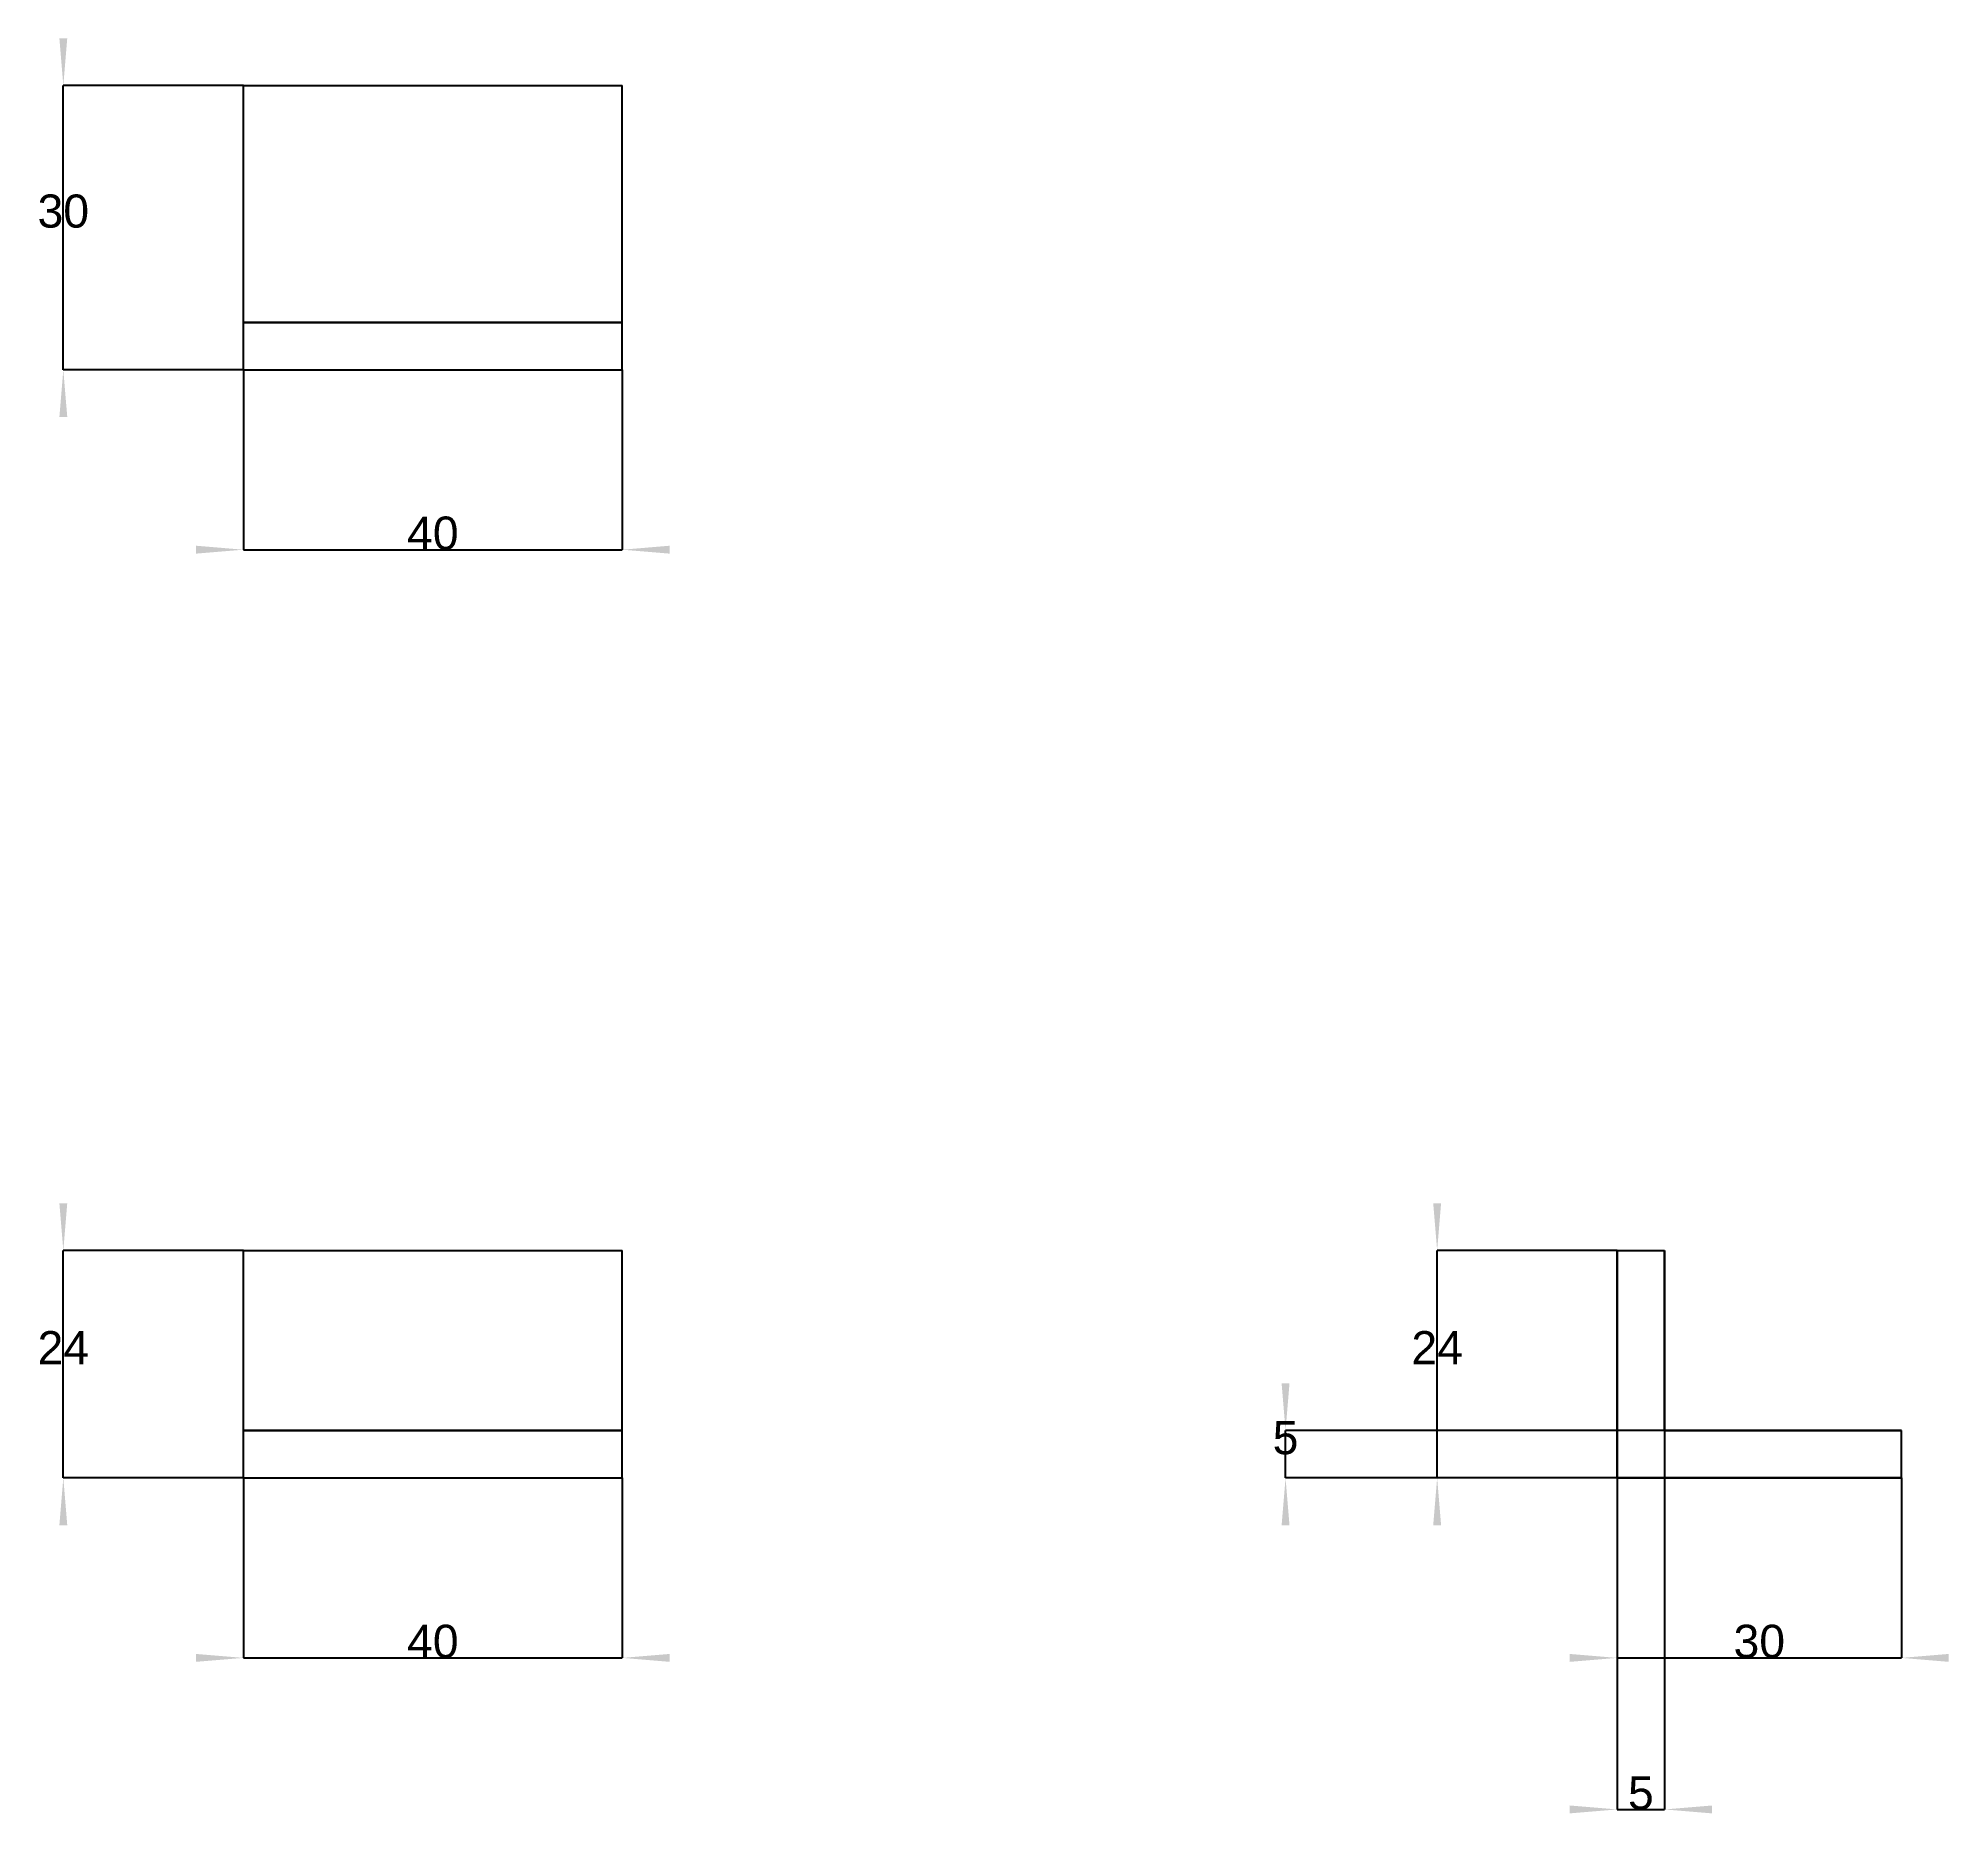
# Model space of a CAD drawing. Header units: millimetres. Extents: x 138 to 340, y 37 to 225.
import ezdxf
from ezdxf.enums import TextEntityAlignment as Align

# ---------------------------------------------------------------- set-up
doc = ezdxf.new("R2010")
doc.units = ezdxf.units.MM
doc.layers.get('0').update_dxf_attribs({"linetype": 'CONTINUOUS'})
for name, color, linetype in [('D', 7, 'CONTINUOUS'), ('D001', 7, 'CONTINUOUS'), ('D002', 7, 'CONTINUOUS'), ('D003', 7, 'CONTINUOUS'), ('D004', 7, 'CONTINUOUS'), ('D005', 7, 'CONTINUOUS'), ('D006', 7, 'CONTINUOUS'), ('D007', 7, 'CONTINUOUS'), ('Front', 7, 'CONTINUOUS'), ('Right', 7, 'CONTINUOUS'), ('Top', 7, 'CONTINUOUS')]:
    doc.layers.add(name, color=color, linetype=linetype)
doc.styles.get("Standard").update_dxf_attribs({"font": 'arial.ttf'})
doc.dimstyles.get("Standard").update_dxf_attribs({"dimscale": 0, "dimtxt": 2.5, "dimasz": 2.5, "dimexe": 1.25, "dimexo": 0.625, "dimtad": 1, "dimtxsty": 'STANDARD', "dimcen": 2.5, "dimazin": 3, "dimtfac": 1, "dimtmove": 0, "dimatfit": 3})

# ---------------------------------------------------------------- blocks, each defined once
blk = doc.blocks.new('*D')
at = {"color": 0}
for points in [[(155, 53.5833), (155, 54.4167), (160, 54)], [(205, 53.5833), (205, 54.4167), (200, 54)]]:
    blk.add_solid(points, dxfattribs=at)
at = {"layer": 'D'}
for p, q in [((160, 73), (160, 54)), ((200, 73), (200, 54)), ((160, 54), (200, 54))]:
    blk.add_line(p, q, dxfattribs=at)
blk.add_text('40', height=3.5, dxfattribs=at).set_placement((180, 54), align=Align.CENTER)
blk = doc.blocks.new('*D001')
at = {"color": 0}
for points in [[(140.583, 102), (141.417, 102), (141, 97)], [(140.583, 68), (141.417, 68), (141, 73)]]:
    blk.add_solid(points, dxfattribs=at)
at = {"layer": 'D001'}
for p, q in [((160, 97), (141, 97)), ((141, 73), (141, 97)), ((160, 73), (141, 73))]:
    blk.add_line(p, q, dxfattribs=at)
blk.add_text('24', height=3.5, dxfattribs=at).set_placement((141, 85), align=Align.CENTER)
blk = doc.blocks.new('*D002')
at = {"color": 0}
for points in [[(155, 170.583), (155, 171.417), (160, 171)], [(205, 170.583), (205, 171.417), (200, 171)]]:
    blk.add_solid(points, dxfattribs=at)
at = {"layer": 'D002'}
for p, q in [((160, 190), (160, 171)), ((200, 190), (200, 171)), ((160, 171), (200, 171))]:
    blk.add_line(p, q, dxfattribs=at)
blk.add_text('40', height=3.5, dxfattribs=at).set_placement((180, 171), align=Align.CENTER)
blk = doc.blocks.new('*D003')
at = {"color": 0}
for points in [[(140.583, 225), (141.417, 225), (141, 220)], [(140.583, 185), (141.417, 185), (141, 190)]]:
    blk.add_solid(points, dxfattribs=at)
at = {"layer": 'D003'}
for p, q in [((160, 220), (141, 220)), ((141, 190), (141, 220)), ((160, 190), (141, 190))]:
    blk.add_line(p, q, dxfattribs=at)
blk.add_text('30', height=3.5, dxfattribs=at).set_placement((141, 205), align=Align.CENTER)
blk = doc.blocks.new('*D004')
at = {"color": 0}
for points in [[(300, 53.5833), (300, 54.4167), (305, 54)], [(340, 53.5833), (340, 54.4167), (335, 54)]]:
    blk.add_solid(points, dxfattribs=at)
at = {"layer": 'D004'}
for p, q in [((305, 73), (305, 54)), ((335, 73), (335, 54)), ((305, 54), (335, 54))]:
    blk.add_line(p, q, dxfattribs=at)
blk.add_text('30', height=3.5, dxfattribs=at).set_placement((320, 54), align=Align.CENTER)
blk = doc.blocks.new('*D005')
at = {"color": 0}
for points in [[(285.583, 102), (286.417, 102), (286, 97)], [(285.583, 68), (286.417, 68), (286, 73)]]:
    blk.add_solid(points, dxfattribs=at)
at = {"layer": 'D005'}
for p, q in [((305, 97), (286, 97)), ((286, 73), (286, 97)), ((305, 73), (286, 73))]:
    blk.add_line(p, q, dxfattribs=at)
blk.add_text('24', height=3.5, dxfattribs=at).set_placement((286, 85), align=Align.CENTER)
blk = doc.blocks.new('*D006')
at = {"color": 0}
for points in [[(269.583, 83), (270.417, 83), (270, 78)], [(269.583, 68), (270.417, 68), (270, 73)]]:
    blk.add_solid(points, dxfattribs=at)
at = {"layer": 'D006'}
for p, q in [((335, 78), (270, 78)), ((270, 73), (270, 78)), ((335, 73), (270, 73))]:
    blk.add_line(p, q, dxfattribs=at)
blk.add_text('5', height=3.5, dxfattribs=at).set_placement((270, 75.5), align=Align.CENTER)
blk = doc.blocks.new('*D007')
at = {"color": 0}
for points in [[(300, 37.5833), (300, 38.4167), (305, 38)], [(315, 37.5833), (315, 38.4167), (310, 38)]]:
    blk.add_solid(points, dxfattribs=at)
at = {"layer": 'D007'}
for p, q in [((305, 97), (305, 38)), ((310, 97), (310, 38)), ((305, 38), (310, 38))]:
    blk.add_line(p, q, dxfattribs=at)
blk.add_text('5', height=3.5, dxfattribs=at).set_placement((307.5, 38), align=Align.CENTER)

msp = doc.modelspace()

# ---------------------------------------------------------------- linework, layer by layer
at = {"layer": 'Front'}
for p, q in [((160, 97), (200, 97)), ((160, 73), (160, 97)), ((160, 97), (200, 97)), ((160, 78), (160, 97)), ((200, 73), (200, 97)), ((200, 78), (200, 97)), ((200, 78), (160, 78)), ((160, 78), (200, 78)), ((160, 73), (160, 78)), ((200, 73), (200, 78)), ((160, 73), (200, 73)), ((160, 73), (200, 73))]:
    msp.add_line(p, q, dxfattribs=at)
at = {"layer": 'Right'}
for p, q in [((305, 97), (310, 97)), ((305, 73), (305, 97)), ((305, 97), (310, 97)), ((305, 73), (305, 97)), ((310, 78), (310, 97)), ((310, 78), (310, 97)), ((310, 78), (335, 78)), ((310, 78), (335, 78)), ((335, 73), (335, 78)), ((335, 73), (335, 78)), ((305, 73), (335, 73)), ((305, 73), (335, 73))]:
    msp.add_line(p, q, dxfattribs=at)
at = {"layer": 'Top'}
for p, q in [((160, 195), (160, 220)), ((160, 220), (200, 220)), ((160, 220), (200, 220)), ((160, 190), (160, 220)), ((200, 195), (200, 220)), ((200, 190), (200, 220)), ((160, 190), (160, 195)), ((160, 195), (200, 195)), ((200, 195), (160, 195)), ((200, 190), (200, 195)), ((160, 190), (200, 190)), ((160, 190), (200, 190))]:
    msp.add_line(p, q, dxfattribs=at)

# ---------------------------------------------------------------- dimensions: what is measured, and where the dimension line sits
at = {"layer": 'D'}
dim = msp.add_linear_dim(base=(180, 54), p1=(160, 73), p2=(200, 73), text='40', dimstyle='STANDARD', dxfattribs=at)
dim.commit()
dim.dimension.update_dxf_attribs({"geometry": '*D', "text_midpoint": (180, 59)})
at = {"layer": 'D001'}
dim = msp.add_linear_dim(base=(141, 85), p1=(160, 73), p2=(160, 97), angle=90, text='24', dimstyle='STANDARD', dxfattribs=at)
dim.commit()
dim.dimension.update_dxf_attribs({"geometry": '*D001', "text_midpoint": (146, 85)})
at = {"layer": 'D002'}
dim = msp.add_linear_dim(base=(180, 171), p1=(160, 190), p2=(200, 190), text='40', dimstyle='STANDARD', dxfattribs=at)
dim.commit()
dim.dimension.update_dxf_attribs({"geometry": '*D002', "text_midpoint": (180, 176)})
at = {"layer": 'D003'}
dim = msp.add_linear_dim(base=(141, 205), p1=(160, 190), p2=(160, 220), angle=90, text='30', dimstyle='STANDARD', dxfattribs=at)
dim.commit()
dim.dimension.update_dxf_attribs({"geometry": '*D003', "text_midpoint": (146, 205)})
at = {"layer": 'D004'}
dim = msp.add_linear_dim(base=(320, 54), p1=(305, 73), p2=(335, 73), text='30', dimstyle='STANDARD', dxfattribs=at)
dim.commit()
dim.dimension.update_dxf_attribs({"geometry": '*D004', "text_midpoint": (320, 59)})
at = {"layer": 'D005'}
dim = msp.add_linear_dim(base=(286, 85), p1=(305, 73), p2=(305, 97), angle=90, text='24', dimstyle='STANDARD', dxfattribs=at)
dim.commit()
dim.dimension.update_dxf_attribs({"geometry": '*D005', "text_midpoint": (291, 85)})
at = {"layer": 'D006'}
dim = msp.add_linear_dim(base=(270, 75.5), p1=(335, 73), p2=(335, 78), angle=90, text='5', dimstyle='STANDARD', dxfattribs=at)
dim.commit()
dim.dimension.update_dxf_attribs({"geometry": '*D006', "text_midpoint": (275, 75.5)})
at = {"layer": 'D007'}
dim = msp.add_linear_dim(base=(307.5, 38), p1=(305, 97), p2=(310, 97), text='5', dimstyle='STANDARD', dxfattribs=at)
dim.commit()
dim.dimension.update_dxf_attribs({"geometry": '*D007', "text_midpoint": (307.5, 43)})

doc.saveas('drawing.dxf')
